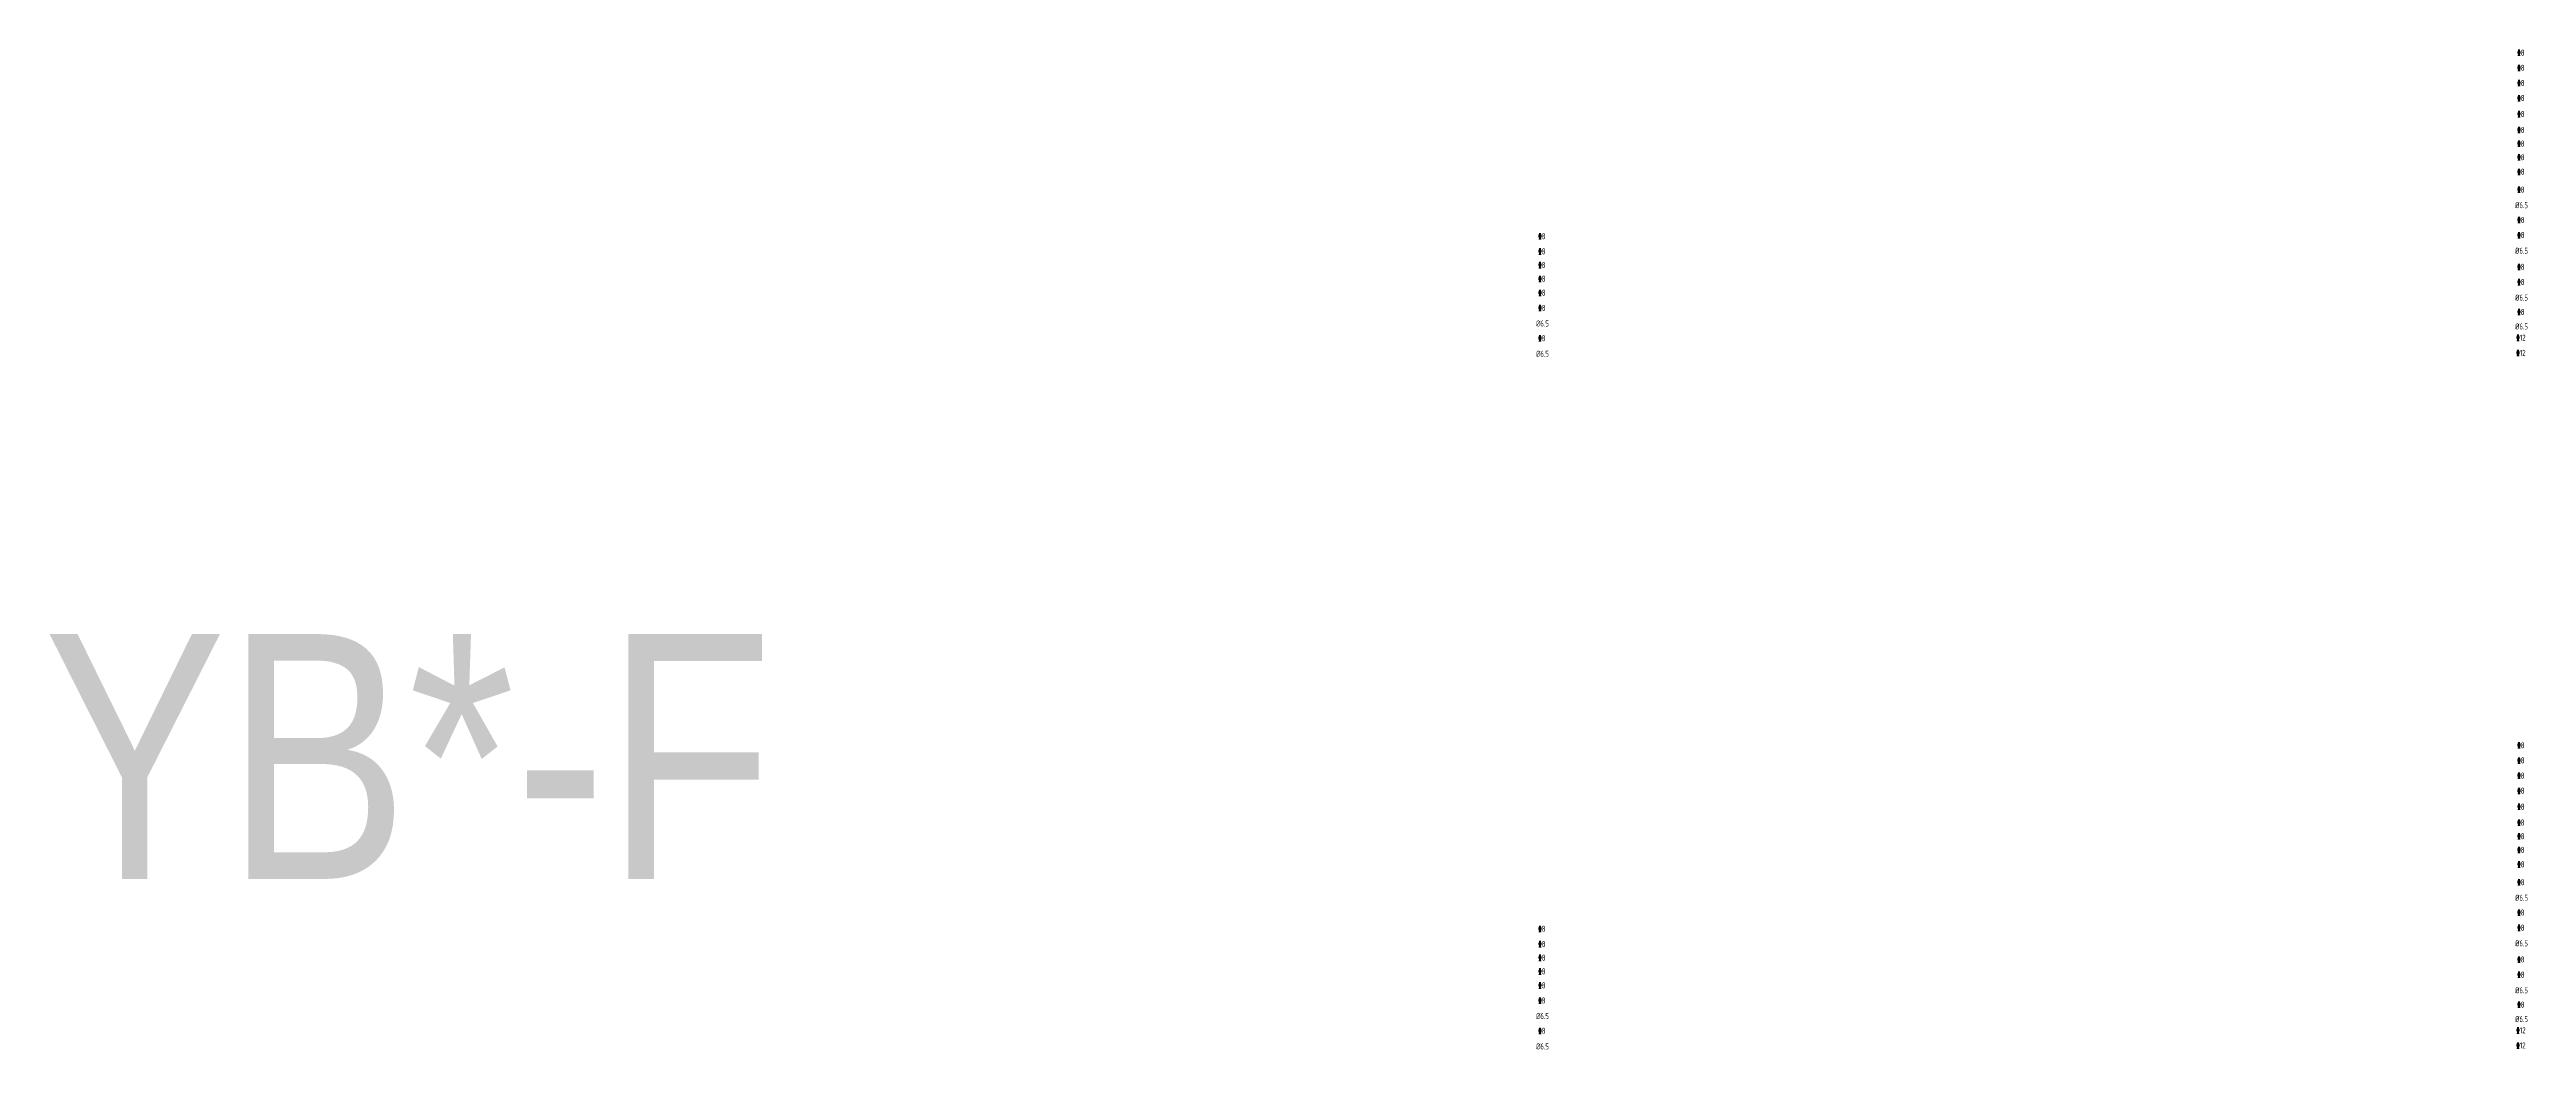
# Model space of a CAD drawing. Extents: x -517763 to -431309, y -403428 to -381056.
# Drawn here: x -517763 to -485886, y -403191 to -390328 of the extents above; entities that cross this region are included whole.
import ezdxf
from ezdxf.enums import TextEntityAlignment as Align

# ---------------------------------------------------------------- set-up
doc = ezdxf.new("R2010")
doc.units = 0
doc.header["$LTSCALE"] = 30
doc.header["$MEASUREMENT"] = 0
doc.layers.add('S-ANNO-TABT', color=7, linetype='Continuous')
doc.layers.add('图框名称', color=4, linetype='Continuous')
doc.styles.add('TSSD_NORM', font='tssdeng2.shx', dxfattribs={"width": 0.7, "bigfont": 'tssdchn.shx'})
doc.styles.add('图签-样式 1', font='arial.ttf', dxfattribs={"width": 0.8})

msp = doc.modelspace()

# ---------------------------------------------------------------- texts
at = {"layer": 'S-ANNO-TABT', "color": 1, "lineweight": 9, "style": 'TSSD_NORM', "width": 0.7}
for s, p in [('\x848', (-485958.5, -390367.1)), ('\x848', (-485958.5, -390562.1)), ('\x848', (-485958.5, -390757.1)), ('\x848', (-485958.5, -390952.1)), ('\x848', (-485958.5, -391156.9)), ('\x848', (-485958.5, -391361.1)), ('\x848', (-485958.5, -391537.1)), ('\x848', (-485958.5, -391713)), ('\x848', (-485958.5, -391899.5)), ('%%C6.5', (-485949.5, -392329.6)), ('\x848', (-485958.5, -392128.9)), ('\x848', (-498558.5, -392728.7)), ('\x848', (-485958.5, -392518.9)), ('\x848', (-485958.5, -392713.9)), ('\x848', (-498558.5, -392923.7)), ('%%C6.5', (-485949.5, -392914.6)), ('\x848', (-498558.5, -393099.6)), ('\x848', (-498558.5, -393275.6)), ('\x848', (-485958.5, -393123)), ('\x848', (-485958.5, -393318)), ('\x848', (-498558.5, -393455.8)), ('\x848', (-498558.5, -393650.8)), ('%%C6.5', (-485949.5, -393518.7)), ('\x848', (-485958.5, -393703.4)), ('%%C6.5', (-498549.5, -393851.5)), ('\x848', (-498558.5, -394040.8)), ('%%C6.5', (-485949.5, -393890)), ('\x8412', (-485958.5, -394034.5)), ('%%C6.5', (-498549.5, -394241.5)), ('\x8412', (-485958.5, -394229.5)), ('\x848', (-485958.5, -399277.1)), ('\x848', (-485958.5, -399472.1)), ('\x848', (-485958.5, -399667.1)), ('\x848', (-485958.5, -399862.1)), ('\x848', (-485958.5, -400066.9)), ('\x848', (-485958.5, -400271.1)), ('\x848', (-485958.5, -400447.1)), ('\x848', (-485958.5, -400623)), ('\x848', (-485958.5, -400809.5)), ('\x848', (-485958.5, -401038.9)), ('%%C6.5', (-485949.5, -401239.6)), ('\x848', (-498558.5, -401638.7)), ('\x848', (-485958.5, -401428.9)), ('\x848', (-485958.5, -401623.9)), ('\x848', (-498558.5, -401833.7)), ('\x848', (-498558.5, -402009.6)), ('%%C6.5', (-485949.5, -401824.6)), ('\x848', (-498558.5, -402185.6)), ('\x848', (-485958.5, -402033)), ('\x848', (-485958.5, -402228)), ('\x848', (-498558.5, -402365.8)), ('\x848', (-498558.5, -402560.8)), ('%%C6.5', (-485949.5, -402428.7)), ('\x848', (-485958.5, -402613.4)), ('%%C6.5', (-498549.5, -402761.5)), ('\x848', (-498558.5, -402950.8)), ('%%C6.5', (-485949.5, -402800)), ('\x8412', (-485958.5, -402944.5)), ('%%C6.5', (-498549.5, -403151.5)), ('\x8412', (-485958.5, -403139.5))]:
    msp.add_text(s, height=78, dxfattribs=at).set_placement(p, align=Align.MIDDLE)
at = {"layer": '图框名称', "color": 2, "style": '图签-样式 1', "width": 0.8}
msp.add_text('YB*-F', height=3150, rotation=0.0001, dxfattribs=at).set_placement((-517840.8, -400996.7))

doc.saveas('drawing.dxf')
